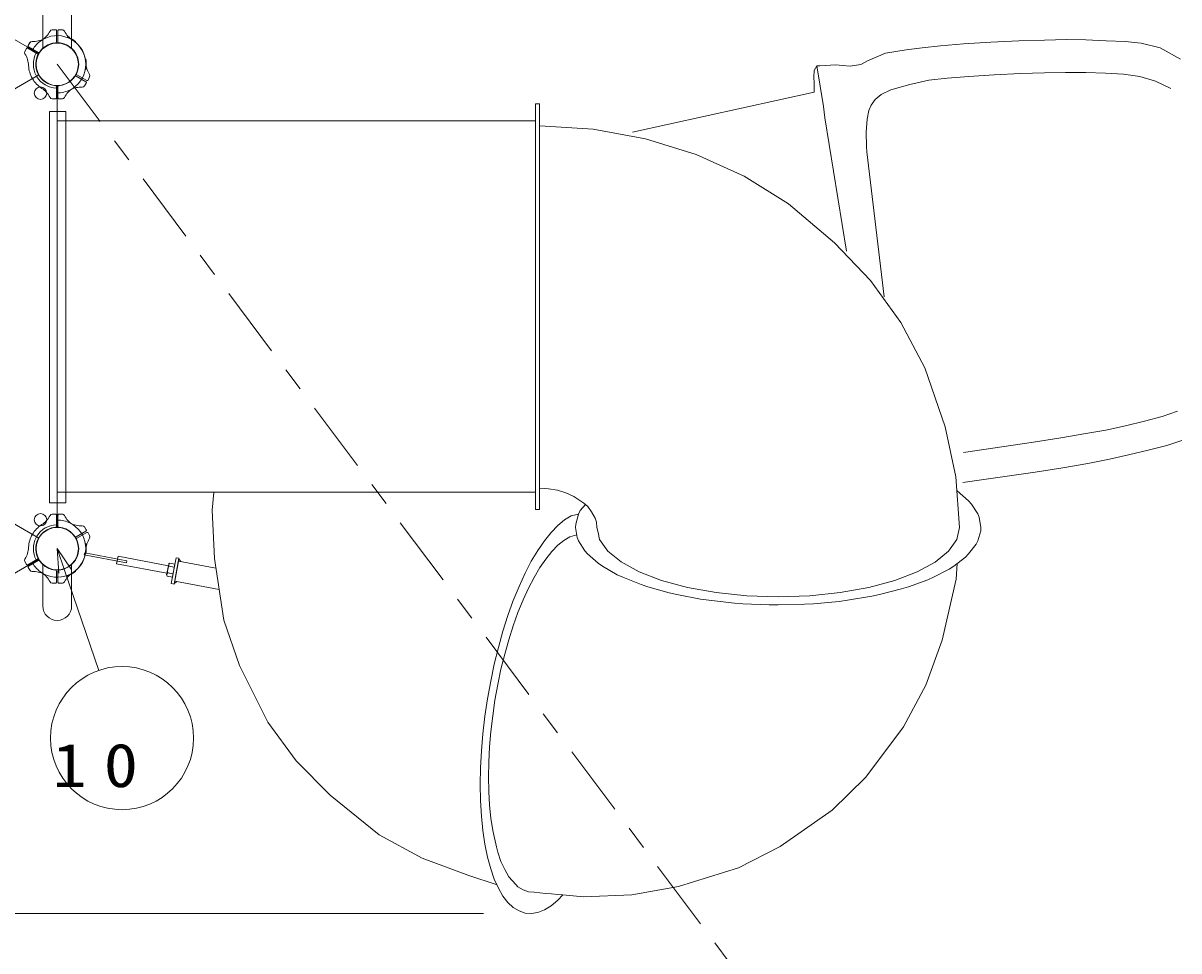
# Model space of a CAD drawing. Units: millimetres on the paper. Extents: x 6 to 426, y -599 to 292.
# Drawn here: x 134.15 to 182.6, y 158.83 to 197.71 of the extents above; entities that cross this region are included whole.
import ezdxf

# ---------------------------------------------------------------- set-up
doc = ezdxf.new("R2010")
doc.units = ezdxf.units.MM
doc.linetypes.add('USER2', pattern=[6, 3, -1, 1, -1])
for name, color, linetype, lineweight in [('0_2', 7, 'Continuous', 13), ('2D', 7, 'Continuous', 13), ('2D_DIMENSION', 7, 'Continuous', 13), ('AM_5', 7, 'Continuous', 13), ('FOOTING_C', 7, 'USER2', 13)]:
    doc.layers.add(name, color=color, linetype=linetype, lineweight=lineweight)
doc.styles.add('ＭＳ ゴシック', font='')
doc.styles.get('ＭＳ ゴシック').set_extended_font_data('MS Gothic')

msp = doc.modelspace()

# ---------------------------------------------------------------- linework, layer by layer
at = {"layer": '0_2'}
for p, q in [((134.807, 196.434), (118.767, 205.695)), ((134.972, 198.389), (134.972, 196.643)), ((136.182, 198.389), (136.182, 196.643)), ((118.767, 186.284), (134.807, 195.545)), ((134.807, 195.545), (118.767, 186.284)), ((135.577, 176.579), (135.577, 195.1)), ((135.253, 194.016), (135.933, 194.016)), ((135.253, 194.016), (135.253, 177.616)), ((135.933, 194.016), (135.933, 177.616)), ((134.807, 176.134), (118.767, 185.395)), ((118.767, 185.395), (134.807, 176.134)), ((135.253, 177.616), (135.933, 177.616)), ((136.73, 175.519), (136.713, 175.43)), ((138.482, 175.097), (136.713, 175.43)), ((138.499, 175.186), (136.73, 175.519)), ((118.767, 165.984), (134.807, 175.245)), ((134.972, 173.289), (134.972, 175.035)), ((136.182, 173.289), (136.182, 175.035)), ((138.127, 175.373), (138.068, 175.058)), ((138.068, 175.058), (140.178, 174.662)), ((138.127, 175.373), (140.237, 174.976)), ((138.499, 175.186), (138.482, 175.097)), ((140.165, 174.593), (140.25, 175.045)), ((140.285, 175.086), (140.25, 175.045)), ((140.488, 174.907), (140.26, 174.95)), ((140.514, 175.043), (140.285, 175.086)), ((140.564, 175.311), (140.361, 174.23)), ((140.514, 175.043), (140.412, 174.498)), ((140.682, 175.289), (140.479, 174.208)), ((140.66, 175.168), (140.502, 174.329)), ((140.564, 175.311), (140.682, 175.289)), ((140.66, 175.168), (142.227, 174.873)), ((140.758, 175.15), (140.678, 175.266)), ((140.183, 174.541), (140.165, 174.593)), ((140.412, 174.498), (140.183, 174.541)), ((140.437, 174.635), (140.208, 174.678)), ((140.361, 174.23), (140.479, 174.208)), ((140.483, 174.231), (140.6, 174.31)), ((140.502, 174.329), (142.362, 173.979))]:
    msp.add_line(p, q, dxfattribs=at)
for centre, radius in [((135.577, 195.989), 0.891), ((135.577, 195.989), 0.889), ((135.577, 195.989), 0.889), ((135.577, 175.689), 0.891), ((135.577, 175.69), 0.889), ((135.577, 175.69), 0.889)]:
    msp.add_circle(centre, radius, dxfattribs=at)
for centre, radius, start, end in [((140.664, 174.733), 0.459, 151.7607, 186.9365), ((140.372, 174.999), 0.123, 134.9644, 203.7327), ((140.295, 174.591), 0.123, 134.9644, 203.7327), ((135.577, 173.289), 0.605, 180, 0)]:
    msp.add_arc(centre, radius, start, end, dxfattribs=at)
at = {"layer": '2D'}
for p, q in [((135.506, 197.438), (135.361, 197.433)), ((135.547, 196.927), (135.547, 197.398)), ((135.607, 196.927), (135.607, 197.398)), ((135.649, 197.438), (135.806, 197.433)), ((134.359, 196.776), (134.442, 196.909)), ((135.996, 197.114), (135.997, 197.117)), ((136.342, 196.914), (136.344, 196.917)), ((172.61, 196.762), (171.845, 196.683)), ((173.573, 196.845), (172.61, 196.762)), ((174.721, 196.911), (173.573, 196.845)), ((175.894, 196.967), (174.721, 196.911)), ((176.969, 197.003), (175.894, 196.967)), ((177.89, 197.024), (176.969, 197.003)), ((178.704, 197.007), (177.89, 197.024)), ((179.55, 196.977), (178.704, 197.007)), ((180.355, 196.943), (179.55, 196.977)), ((181.021, 196.867), (180.355, 196.943)), ((181.817, 196.678), (181.021, 196.867)), ((134.287, 196.652), (134.219, 196.523)), ((134.751, 196.432), (134.343, 196.668)), ((134.781, 196.484), (134.373, 196.72)), ((170.307, 196.45), (169.546, 196.14)), ((171.169, 196.597), (170.307, 196.45)), ((171.845, 196.683), (171.169, 196.597)), ((182.665, 196.209), (181.817, 196.678)), ((136.761, 196.19), (136.764, 196.19)), ((136.761, 195.79), (136.764, 195.79)), ((167.429, 195.923), (167.315, 195.727)), ((167.555, 195.93), (167.429, 195.923)), ((167.429, 195.923), (167.703, 194.214)), ((168.221, 195.965), (167.555, 195.93)), ((168.499, 195.944), (168.221, 195.965)), ((168.82, 195.916), (168.499, 195.944)), ((169.269, 195.98), (168.82, 195.916)), ((169.546, 196.14), (169.269, 195.98)), ((136.374, 195.495), (136.782, 195.259)), ((136.404, 195.547), (136.812, 195.311)), ((136.868, 195.327), (136.936, 195.456)), ((167.315, 195.727), (167.304, 195.455)), ((167.304, 195.455), (167.312, 195.194)), ((171.329, 195.141), (172.118, 195.324)), ((172.118, 195.324), (172.883, 195.403)), ((172.883, 195.403), (173.803, 195.481)), ((173.803, 195.481), (174.863, 195.542)), ((174.863, 195.542), (175.959, 195.597)), ((175.959, 195.597), (176.975, 195.633)), ((176.975, 195.633), (177.845, 195.643)), ((177.845, 195.643), (178.708, 195.642)), ((178.708, 195.642), (179.527, 195.615)), ((179.527, 195.615), (180.279, 195.57)), ((180.279, 195.57), (180.964, 195.473)), ((180.964, 195.473), (181.621, 195.288)), ((181.621, 195.288), (182.266, 194.98)), ((135.547, 195.052), (135.547, 194.581)), ((135.607, 195.052), (135.607, 194.581)), ((136.796, 195.203), (136.719, 195.08)), ((167.318, 194.816), (159.702, 193.146)), ((167.312, 195.194), (167.313, 194.923)), ((167.313, 194.923), (167.318, 194.816)), ((170.117, 194.726), (170.533, 194.915)), ((170.533, 194.915), (171.329, 195.141)), ((135.506, 194.541), (135.361, 194.546)), ((135.649, 194.541), (135.794, 194.546)), ((155.799, 194.33), (155.636, 194.33)), ((155.636, 194.33), (155.636, 193.612)), ((155.799, 177.333), (155.799, 194.33)), ((169.704, 194.274), (169.863, 194.515)), ((169.863, 194.515), (170.117, 194.726)), ((167.703, 194.214), (167.757, 193.749)), ((169.53, 193.687), (169.599, 194.051)), ((169.599, 194.051), (169.704, 194.274)), ((155.636, 193.612), (135.607, 193.612)), ((155.636, 178.052), (155.636, 193.612)), ((158.044, 193.275), (155.805, 193.415)), ((167.757, 193.749), (168.663, 188.15)), ((169.495, 193.142), (169.53, 193.687)), ((160.239, 192.871), (158.044, 193.275)), ((162.366, 192.208), (160.239, 192.871)), ((169.508, 192.547), (169.495, 193.142)), ((169.525, 192.326), (169.508, 192.547)), ((164.376, 191.293), (162.366, 192.208)), ((169.525, 192.326), (170.25, 186.243)), ((166.24, 190.143), (164.376, 191.293)), ((168.165, 188.509), (166.24, 190.143)), ((169.675, 186.921), (168.165, 188.509)), ((170.943, 185.164), (169.675, 186.921)), ((171.959, 183.266), (170.943, 185.164)), ((172.807, 180.791), (171.959, 183.266)), ((182.542, 181.457), (181.897, 181.227)), ((173.256, 178.703), (172.807, 180.791)), ((180.361, 180.833), (179.537, 180.655)), ((181.157, 181.027), (180.361, 180.833)), ((181.897, 181.227), (181.157, 181.027)), ((177.65, 180.331), (176.514, 180.154)), ((178.698, 180.514), (177.65, 180.331)), ((179.537, 180.655), (178.698, 180.514)), ((176.514, 180.154), (173.573, 179.722)), ((180.492, 179.619), (181.312, 179.814)), ((181.312, 179.814), (182.095, 180.019)), ((182.095, 180.019), (182.729, 180.223)), ((178.79, 179.265), (179.695, 179.437)), ((179.695, 179.437), (180.492, 179.619)), ((173.546, 178.462), (176.572, 178.898)), ((176.572, 178.898), (177.735, 179.083)), ((177.735, 179.083), (178.79, 179.265)), ((173.402, 176.581), (173.256, 178.703)), ((135.607, 178.052), (155.636, 178.052)), ((142.142, 178.046), (142.069, 177.305)), ((155.636, 178.052), (155.636, 177.333)), ((155.805, 178.226), (156.175, 178.203)), ((156.175, 178.203), (156.545, 178.136)), ((156.545, 178.136), (156.899, 178.029)), ((156.899, 178.029), (157.236, 177.872)), ((157.236, 177.872), (157.651, 177.597)), ((173.789, 177.692), (173.301, 178.113)), ((157.719, 177.541), (157.505, 177.288)), ((157.651, 177.597), (157.82, 177.462)), ((157.82, 177.462), (157.982, 177.238)), ((173.913, 177.558), (173.789, 177.692)), ((174.177, 177.148), (173.913, 177.558)), ((135.506, 177.138), (135.361, 177.133)), ((135.547, 176.627), (135.547, 177.098)), ((135.607, 176.627), (135.607, 177.098)), ((135.649, 177.138), (135.806, 177.133)), ((142.069, 177.305), (142.164, 175.284)), ((155.636, 177.333), (155.799, 177.333)), ((156.849, 176.895), (156.568, 176.659)), ((157.129, 177.064), (156.849, 176.895)), ((157.432, 177.142), (157.129, 177.064)), ((157.432, 177.142), (157.314, 176.721)), ((157.505, 177.288), (157.432, 177.142)), ((157.982, 177.238), (158.128, 176.968)), ((158.128, 176.968), (158.19, 176.8)), ((174.233, 177.007), (174.177, 177.148)), ((174.306, 176.581), (174.233, 177.007)), ((136.374, 176.184), (136.782, 176.42)), ((136.796, 176.476), (136.719, 176.599)), ((156.568, 176.659), (156.282, 176.368)), ((157.314, 176.721), (157.303, 176.581)), ((157.303, 176.581), (157.376, 176.16)), ((158.19, 176.8), (158.201, 176.581)), ((158.201, 176.581), (158.252, 176.368)), ((173.29, 176.076), (173.402, 176.581)), ((174.177, 176.02), (174.295, 176.441)), ((174.295, 176.441), (174.306, 176.581)), ((136.404, 176.132), (136.812, 176.368)), ((136.868, 176.352), (136.941, 176.213)), ((156.001, 176.02), (155.726, 175.615)), ((156.282, 176.368), (156.001, 176.02)), ((156.821, 176.036), (156.568, 175.829)), ((157.073, 176.188), (156.821, 176.036)), ((157.365, 176.267), (157.073, 176.188)), ((157.376, 176.16), (157.432, 176.02)), ((157.432, 176.02), (157.696, 175.604)), ((158.252, 176.368), (158.319, 176.076)), ((158.319, 176.076), (158.662, 175.587)), ((172.947, 175.587), (173.29, 176.076)), ((174.104, 175.879), (174.177, 176.02)), ((136.761, 175.89), (136.764, 175.89)), ((136.761, 175.49), (136.764, 175.49)), ((155.726, 175.615), (155.451, 175.161)), ((156.31, 175.57), (156.063, 175.256)), ((156.568, 175.829), (156.31, 175.57)), ((157.696, 175.604), (157.814, 175.469)), ((157.814, 175.469), (158.263, 175.082)), ((158.662, 175.587), (159.223, 175.138)), ((172.386, 175.127), (172.947, 175.587)), ((173.655, 175.335), (173.789, 175.469)), ((173.789, 175.469), (174.104, 175.879)), ((134.287, 175.027), (134.219, 175.156)), ((134.751, 175.247), (134.343, 175.011)), ((134.781, 175.195), (134.373, 174.959)), ((142.164, 175.284), (142.557, 172.691)), ((155.451, 175.161), (155.193, 174.656)), ((156.063, 175.256), (155.81, 174.897)), ((158.263, 175.082), (158.443, 174.953)), ((158.443, 174.953), (159.06, 174.599)), ((159.223, 175.138), (159.981, 174.712)), ((171.628, 174.712), (172.386, 175.127)), ((172.975, 174.835), (173.166, 174.953)), ((173.166, 174.953), (173.655, 175.335)), ((173.262, 174.409), (173.307, 175.065)), ((134.359, 174.903), (134.436, 174.78)), ((135.547, 174.752), (135.547, 174.281)), ((135.607, 174.752), (135.607, 174.281)), ((135.996, 174.565), (135.997, 174.562)), ((136.342, 174.765), (136.344, 174.762)), ((155.193, 174.656), (154.94, 174.105)), ((155.569, 174.487), (155.339, 174.038)), ((155.81, 174.897), (155.569, 174.487)), ((159.06, 174.599), (159.29, 174.493)), ((159.29, 174.493), (160.059, 174.184)), ((159.981, 174.712), (160.918, 174.352)), ((170.691, 174.352), (171.628, 174.712)), ((172.072, 174.386), (172.313, 174.493)), ((172.313, 174.493), (172.975, 174.835)), ((135.506, 174.241), (135.361, 174.246)), ((135.649, 174.241), (135.794, 174.246)), ((154.94, 174.105), (154.699, 173.516)), ((155.339, 174.038), (155.108, 173.544)), ((160.059, 174.184), (160.34, 174.089)), ((160.34, 174.089), (161.238, 173.836)), ((160.918, 174.352), (162.002, 174.061)), ((162.002, 174.061), (163.203, 173.847)), ((168.401, 173.847), (169.602, 174.061)), ((169.602, 174.061), (170.691, 174.352)), ((170.057, 173.763), (170.977, 173.999)), ((170.977, 173.999), (171.269, 174.089)), ((171.269, 174.089), (172.072, 174.386)), ((172.672, 171.86), (173.262, 174.409)), ((154.699, 173.516), (154.474, 172.893)), ((155.108, 173.544), (154.895, 173.016)), ((161.238, 173.836), (161.552, 173.763)), ((161.552, 173.763), (162.552, 173.578)), ((162.552, 173.578), (162.9, 173.527)), ((162.9, 173.527), (163.966, 173.404)), ((163.203, 173.847), (164.483, 173.718)), ((164.483, 173.718), (165.802, 173.673)), ((165.802, 173.673), (167.126, 173.718)), ((167.126, 173.718), (168.401, 173.847)), ((167.278, 173.376), (168.361, 173.482)), ((168.361, 173.482), (168.709, 173.527)), ((168.709, 173.527), (169.731, 173.696)), ((169.731, 173.696), (170.057, 173.763)), ((154.895, 173.016), (154.693, 172.461)), ((163.966, 173.404), (164.325, 173.376)), ((164.325, 173.376), (165.431, 173.331)), ((165.431, 173.331), (165.802, 173.331)), ((165.802, 173.331), (166.913, 173.359)), ((166.913, 173.359), (167.278, 173.376)), ((142.557, 172.691), (143.22, 170.788)), ((154.474, 172.893), (154.266, 172.236)), ((154.266, 172.236), (154.076, 171.551)), ((154.693, 172.461), (154.508, 171.871)), ((154.076, 171.551), (153.902, 170.85)), ((154.508, 171.871), (154.339, 171.265)), ((171.993, 169.968), (172.672, 171.86)), ((154.339, 171.265), (154.182, 170.636)), ((143.22, 170.788), (144.404, 168.419)), ((153.902, 170.85), (153.75, 170.131)), ((154.182, 170.636), (154.048, 169.991)), ((153.75, 170.131), (153.615, 169.402)), ((154.048, 169.991), (153.93, 169.34)), ((171.061, 168.217), (171.993, 169.968)), ((153.615, 169.402), (153.509, 168.672)), ((153.93, 169.34), (153.845, 168.677)), ((153.509, 168.672), (153.424, 167.936)), ((153.845, 168.677), (153.756, 168.032)), ((144.404, 168.419), (145.594, 166.797)), ((170.646, 167.684), (171.061, 168.217)), ((153.424, 167.936), (153.363, 167.212)), ((153.756, 168.032), (153.7, 167.381)), ((169.467, 166.101), (170.646, 167.684)), ((153.363, 167.212), (153.323, 166.499)), ((153.7, 167.381), (153.666, 166.741)), ((145.594, 166.797), (147.014, 165.36)), ((153.666, 166.741), (153.655, 166.123)), ((153.323, 166.499), (153.312, 165.803)), ((153.312, 165.803), (153.323, 165.13)), ((153.655, 166.123), (153.666, 165.517)), ((168.064, 164.726), (169.467, 166.101)), ((147.014, 165.36), (149.074, 163.698)), ((153.666, 165.517), (153.7, 164.945)), ((153.323, 165.13), (153.363, 164.484)), ((153.7, 164.945), (153.756, 164.394)), ((153.363, 164.484), (153.424, 163.872)), ((153.756, 164.394), (153.834, 163.884)), ((165.892, 163.204), (168.064, 164.726)), ((153.424, 163.872), (153.509, 163.3)), ((153.834, 163.884), (153.997, 163.188)), ((149.074, 163.698), (150.876, 162.716)), ((153.509, 163.3), (153.615, 162.767)), ((153.997, 163.188), (154.048, 162.969)), ((154.048, 162.969), (154.182, 162.581)), ((164.135, 162.312), (165.892, 163.204)), ((150.876, 162.716), (152.829, 161.986)), ((153.615, 162.767), (153.75, 162.278)), ((154.182, 162.581), (154.339, 162.239)), ((152.829, 161.986), (154.019, 161.605)), ((153.75, 162.278), (153.902, 161.84)), ((154.339, 162.239), (154.508, 161.941)), ((154.508, 161.941), (154.805, 161.616)), ((161.631, 161.537), (164.135, 162.312)), ((153.902, 161.84), (154.076, 161.459)), ((154.076, 161.459), (154.266, 161.128)), ((154.805, 161.616), (154.895, 161.515)), ((154.895, 161.515), (155.108, 161.386)), ((155.108, 161.386), (155.339, 161.307)), ((159.672, 161.184), (161.631, 161.537)), ((154.266, 161.128), (154.474, 160.858)), ((155.339, 161.307), (155.569, 161.29)), ((155.569, 161.29), (155.805, 161.268)), ((155.805, 161.268), (156.051, 161.245)), ((156.051, 161.245), (156.298, 161.223)), ((156.282, 160.723), (156.568, 160.954)), ((156.298, 161.223), (156.568, 161.195)), ((156.568, 161.195), (156.781, 161.178)), ((156.568, 160.954), (156.781, 161.178)), ((156.781, 161.178), (157.64, 161.1)), ((157.64, 161.1), (159.672, 161.184)), ((154.474, 160.858), (154.699, 160.65)), ((154.699, 160.65), (154.94, 160.505)), ((154.94, 160.505), (155.193, 160.42)), ((155.193, 160.42), (155.451, 160.403)), ((155.451, 160.403), (155.726, 160.443)), ((155.726, 160.443), (156.001, 160.555)), ((156.001, 160.555), (156.282, 160.723))]:
    msp.add_line(p, q, dxfattribs=at)
for centre, radius in [((134.877, 194.777), 0.26), ((134.877, 176.902), 0.26), ((135.577, 175.69), 0.889), ((135.577, 175.69), 0.889)]:
    msp.add_circle(centre, radius, dxfattribs=at)
for centre, radius, start, end in [((134.388, 197.84), 1, 302.7272, 332.5412), ((135.364, 197.333), 0.1, 92, 152.5412), ((135.507, 197.398), 0.04, 0, 92), ((135.647, 197.398), 0.04, 88, 180), ((135.791, 197.333), 0.1, 27.4588, 88), ((136.767, 197.84), 1, 207.4588, 237.2728), ((134.393, 196.754), 0.04, 148, 240), ((134.521, 196.846), 0.1, 87.4588, 148), ((134.569, 197.945), 1, 267.4588, 297.2728), ((135.577, 195.99), 1.2, 122.7272, 150), ((135.577, 195.99), 0.9, 94.2707, 180), ((135.577, 195.99), 0.9, 60, 145.7293), ((135.577, 195.99), 1.2, 60, 117.2728), ((135.507, 196.927), 0.04, 274.2707, 0), ((135.647, 196.927), 0.04, 180, 265.7293), ((135.577, 195.99), 0.9, 0, 85.7293), ((136.015, 197.107), 0.02, 68.6269, 150), ((135.577, 195.99), 1.22, 60, 68.6269), ((135.577, 195.99), 0.9, 334.2707, 60), ((135.577, 195.99), 1.2, 2.7272, 60), ((135.577, 195.99), 1.22, 51.3731, 60), ((135.577, 195.99), 1.2, 0, 57.2728), ((136.326, 196.927), 0.02, 330, 51.3731), ((134.307, 196.477), 0.1, 152, 212.5412), ((133.38, 195.885), 1, 2.7272, 32.5412), ((134.323, 196.633), 0.04, 60, 152), ((135.577, 195.99), 1, 151.7191, 208.2809), ((135.577, 195.99), 0.9, 154.2707, 240), ((134.731, 196.398), 0.04, 334.2707, 60), ((134.801, 196.519), 0.04, 240, 325.7293), ((135.577, 195.99), 1.2, 182.7272, 210), ((135.577, 195.99), 0.9, 180, 265.7293), ((135.577, 195.99), 0.9, 274.2707, 0), ((135.577, 195.99), 1.2, 302.7272, 0), ((136.764, 196.17), 0.02, 8.6269, 90), ((136.764, 195.81), 0.02, 270, 351.3731), ((137.775, 196.094), 1, 182.7272, 212.5412), ((135.577, 195.99), 1.22, 0, 8.6269), ((135.577, 195.99), 1.22, 351.3731, 0), ((135.577, 195.99), 1.2, 210, 237.2728), ((135.577, 195.99), 1, 211.7191, 268.2809), ((135.577, 195.99), 0.9, 240, 325.7293), ((136.354, 195.46), 0.04, 60, 145.7293), ((136.424, 195.581), 0.04, 154.2707, 240), ((136.832, 195.346), 0.04, 240, 332), ((136.848, 195.503), 0.1, 332, 32.5412), ((134.388, 194.139), 1, 27.4588, 57.2728), ((135.507, 195.052), 0.04, 0, 85.7293), ((135.577, 195.99), 1.2, 270, 297.2728), ((135.647, 195.052), 0.04, 94.2707, 180), ((136.767, 194.139), 1, 122.7272, 152.5412), ((136.585, 194.034), 1, 87.4588, 117.2728), ((136.634, 195.133), 0.1, 267.4588, 328), ((136.762, 195.225), 0.04, 328, 60), ((135.364, 194.646), 0.1, 207.4588, 268), ((135.507, 194.581), 0.04, 268, 0), ((135.647, 194.581), 0.04, 180, 272), ((135.791, 194.646), 0.1, 272, 332.5412), ((134.388, 177.54), 1, 302.7272, 332.5412), ((135.364, 177.033), 0.1, 92, 152.5412), ((135.507, 177.098), 0.04, 0, 92), ((135.577, 175.69), 1.2, 62.7272, 90), ((135.647, 177.098), 0.04, 88, 180), ((135.791, 177.033), 0.1, 27.4588, 88), ((136.767, 177.54), 1, 207.4588, 237.2728), ((135.577, 175.69), 1.2, 122.7272, 150), ((135.577, 175.69), 0.9, 94.2707, 180), ((135.577, 175.69), 0.9, 120, 205.7293), ((135.577, 175.69), 1, 91.7191, 148.2809), ((135.577, 175.69), 0.9, 34.2707, 120), ((135.507, 176.627), 0.04, 274.2707, 0), ((135.647, 176.627), 0.04, 180, 265.7293), ((135.577, 175.69), 0.9, 0, 85.7293), ((136.585, 177.645), 1, 242.7272, 272.5412), ((135.577, 175.69), 1.2, 0, 57.2728), ((136.634, 176.546), 0.1, 32, 92.5412), ((136.762, 176.454), 0.04, 300, 32), ((135.577, 175.69), 1.2, 150, 177.2728), ((135.577, 175.69), 1, 151.7191, 208.2809), ((135.577, 175.69), 0.9, 300, 25.7293), ((136.354, 176.219), 0.04, 214.2707, 300), ((136.424, 176.098), 0.04, 120, 205.7293), ((137.775, 175.585), 1, 147.4588, 177.2728), ((136.832, 176.333), 0.04, 28, 120), ((136.848, 176.177), 0.1, 327.4588, 28), ((133.38, 175.794), 1, 327.4588, 357.2728), ((135.577, 175.69), 0.9, 180, 265.7293), ((135.577, 175.69), 0.9, 274.2707, 0), ((135.577, 175.69), 1.2, 300, 357.2728), ((135.577, 175.69), 1.2, 302.7272, 0), ((136.764, 175.87), 0.02, 8.6269, 90), ((136.764, 175.51), 0.02, 270, 351.3731), ((135.577, 175.69), 1.22, 0, 8.6269), ((135.577, 175.69), 1.22, 351.3731, 0), ((134.307, 175.203), 0.1, 147.4588, 208), ((134.323, 175.046), 0.04, 208, 300), ((134.393, 174.925), 0.04, 120, 212), ((135.577, 175.69), 1.2, 210, 237.2728), ((134.731, 175.281), 0.04, 300, 25.7293), ((134.801, 175.16), 0.04, 34.2707, 120), ((135.577, 175.69), 0.9, 214.2707, 300), ((134.521, 174.833), 0.1, 212, 272.5412), ((134.569, 173.734), 1, 62.7272, 92.5412), ((134.388, 173.839), 1, 27.4588, 57.2728), ((135.577, 175.69), 1.2, 242.7272, 300), ((135.507, 174.752), 0.04, 0, 85.7293), ((135.647, 174.752), 0.04, 94.2707, 180), ((136.767, 173.839), 1, 122.7272, 152.5412), ((136.015, 174.572), 0.02, 210, 291.3731), ((135.577, 175.69), 1.22, 291.3731, 300), ((135.577, 175.69), 1.22, 300, 308.6269), ((136.326, 174.752), 0.02, 308.6269, 30), ((135.364, 174.346), 0.1, 207.4588, 268), ((135.507, 174.281), 0.04, 268, 0), ((135.647, 174.281), 0.04, 180, 272), ((135.791, 174.346), 0.1, 272, 332.5412)]:
    msp.add_arc(centre, radius, start, end, dxfattribs=at)
at = {"layer": '2D_DIMENSION'}
msp.add_line((153.451, 160.403), (56.589, 160.403), dxfattribs=at)
msp.add_line((153.451, 160.403), (56.589, 160.403), dxfattribs=at)
at = {"layer": 'AM_5'}
for p, q in [((135.577, 175.69), (135.648, 174.657)), ((136.155, 174.83), (135.577, 175.69)), ((135.901, 174.743), (135.577, 175.69)), ((137.323, 170.589), (135.901, 174.743))]:
    msp.add_line(p, q, dxfattribs=at)
msp.add_circle((138.294, 167.751), 3, dxfattribs=at)
at = {"layer": 'FOOTING_C'}
msp.add_line((135.577, 195.989), (175.878, 142.167), dxfattribs=at)

# ---------------------------------------------------------------- texts
at = {"layer": 'AM_5', "insert": (135.378, 165.667), "char_height": 1.833, "attachment_point": 7, "style": 'ＭＳ ゴシック'}
msp.add_mtext('\\T1.5;\\W1.15;10', dxfattribs=at)

doc.saveas('drawing.dxf')
